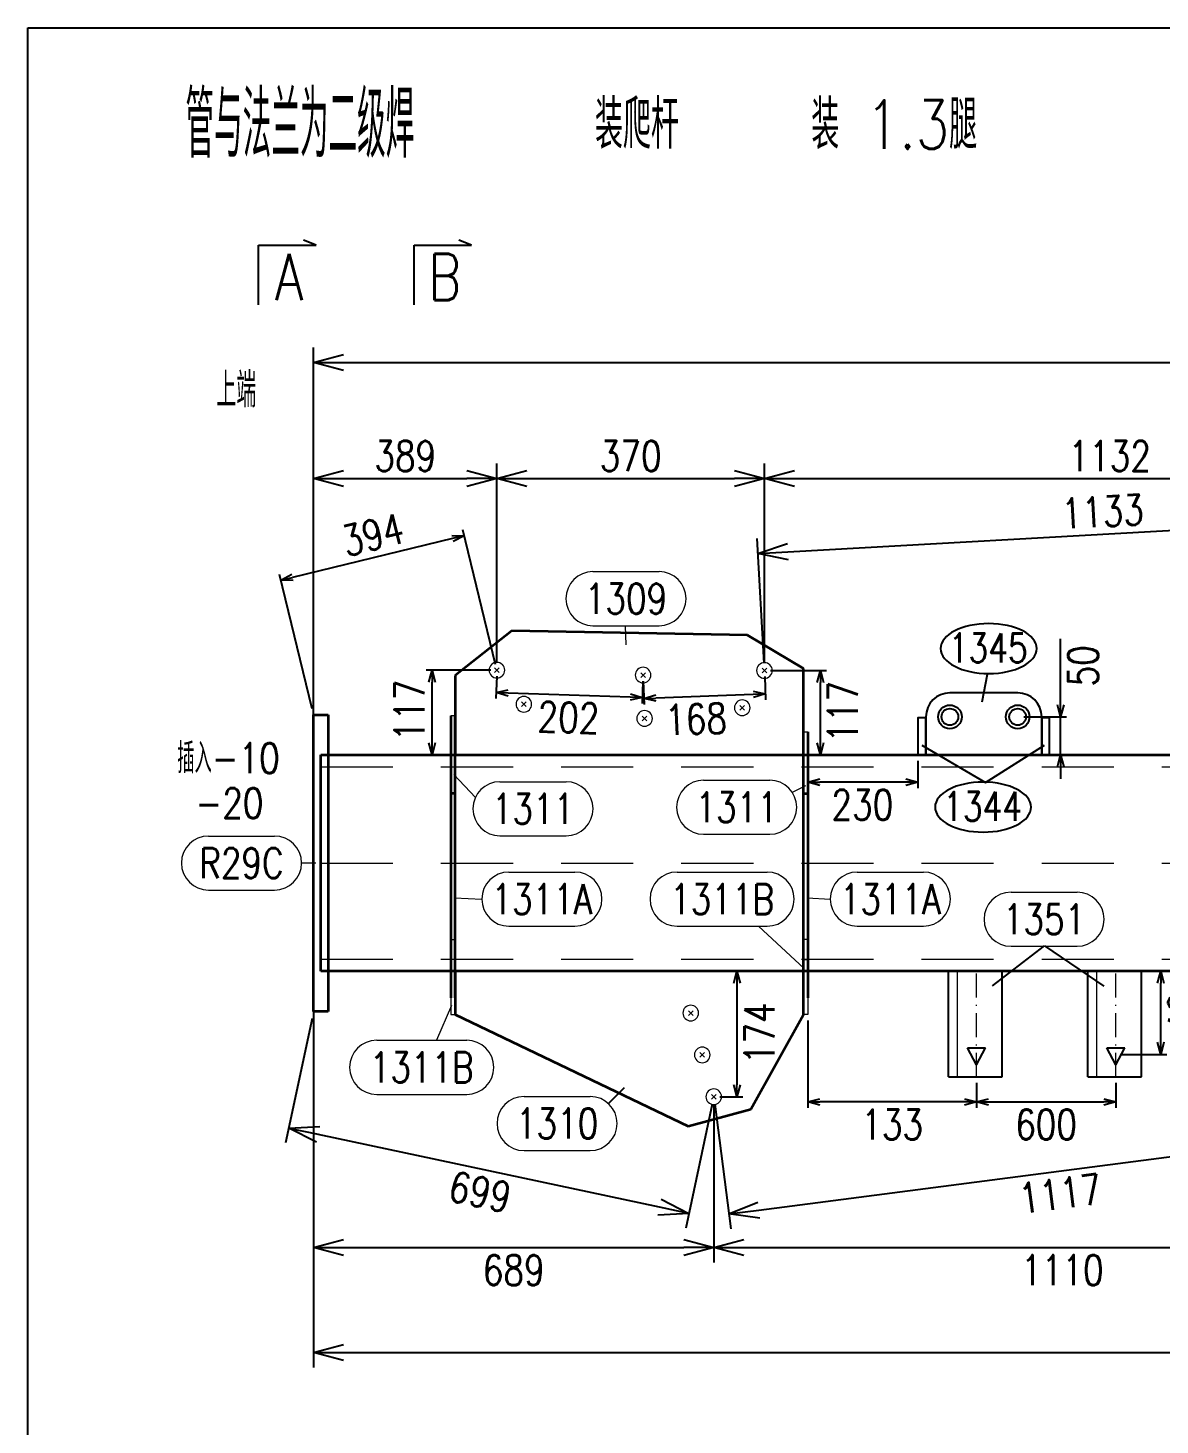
# Model space of a CAD drawing. Extents: x 154981 to 165753, y -86801 to -82885.
# Drawn here: x 157024.1 to 157118.3, y -83442.9 to -83326.7 of the extents above; entities that cross this region are included whole.
import ezdxf
from ezdxf.enums import TextEntityAlignment as Align

# ---------------------------------------------------------------- set-up
doc = ezdxf.new("R2010")
doc.units = 0
doc.header["$MEASUREMENT"] = 0
for name, pattern in [('虚线', [2.75, 2, -0.75]), ('长一点画线', [16.5, 10, -3, 0.5, -3]), ('长虚线', [10, 6, -4])]:
    doc.linetypes.add(name, pattern=pattern)
doc.layers.get('0').update_dxf_attribs({"linetype": 'CONTINUOUS', "lineweight": 25})
doc.layers.get('Defpoints').update_dxf_attribs({"linetype": 'CONTINUOUS'})
doc.layers.add('4', color=7, linetype='CONTINUOUS', lineweight=25)
doc.layers.add('5', color=7, linetype='CONTINUOUS', lineweight=25)
doc.styles.add('DimFont', font='simplex.shx', dxfattribs={"width": 0.8, "bigfont": 'gbhzfs.shx'})
doc.styles.get("Standard").update_dxf_attribs({"font": 'simplex.shx', "width": 0.7, "height": 3, "bigfont": 'gbhzfs.shx'})
doc.dimstyles.new('DHDxfDimStyleOpen30', dxfattribs={"dimtxt": 2.5, "dimasz": 2.5, "dimexe": 1.25, "dimexo": 0.625, "dimtad": 2, "dimtxsty": 'DimFont', "dimblk": 'OPEN30', "dimblk1": 'OPEN30', "dimblk2": 'OPEN30', "dimcen": 2.5, "dimadec": 0, "dimazin": 0, "dimtfac": 1, "dimtmove": 0, "dimatfit": 3, "dimfxl": 0, "dimarcsym": 0})

# ---------------------------------------------------------------- blocks, each defined once
blk = doc.blocks.new('_OPEN30')
at = {"color": 0, "linetype": 'ByBlock', "lineweight": -2}
for p, q in [((-1, 0.268), (0, 0)), ((0, 0), (-1, -0.268)), ((0, 0), (-1, 0))]:
    blk.add_line(p, q, dxfattribs=at)
blk = doc.blocks.new('*D602')
at = {"layer": '5', "color": 3, "linetype": 'Continuous', "lineweight": -2}
for p, q in [((157110.07, -83383), (157110.07, -83377.51)), ((157107, -83384), (157110.57, -83384)), ((157110.07, -83387.16), (157110.07, -83384)), ((157109, -83387.16), (157110.57, -83387.16)), ((157110.07, -83388.16), (157110.07, -83389.16))]:
    blk.add_line(p, q, dxfattribs=at)
at = {"layer": 'Defpoints', "color": 0, "linetype": 'Continuous'}
for p in [(157106.5, -83384), (157108.5, -83387.16), (157110.07, -83387.16)]:
    blk.add_point(p, dxfattribs=at)
at = {"layer": '5', "color": 3, "linetype": 'Continuous', "lineweight": -2}
for p, rotation in [((157110.07, -83384), 270), ((157110.07, -83387.16), 90)]:
    blk.add_blockref('_OPEN30', p, dxfattribs=dict(at, rotation=rotation))
at = {"layer": '5', "color": 6, "linetype": 'Continuous', "lineweight": 18, "insert": (157111.94, -83379.75), "char_height": 2.5, "attachment_point": 5, "rotation": 90, "style": 'DimFont'}
blk.add_mtext('50', dxfattribs=at)
blk = doc.blocks.new('*D601')
at = {"layer": '5', "color": 3, "linetype": 'Continuous', "lineweight": -2}
for p, q in [((157089.03, -83387.66), (157089.03, -83389.93)), ((157098.19, -83387.66), (157098.19, -83389.93)), ((157097.19, -83389.43), (157090.03, -83389.43))]:
    blk.add_line(p, q, dxfattribs=at)
at = {"layer": 'Defpoints', "color": 0, "linetype": 'Continuous'}
for p in [(157089.03, -83387.16), (157098.19, -83387.16), (157089.03, -83389.43)]:
    blk.add_point(p, dxfattribs=at)
at = {"layer": '5', "color": 3, "linetype": 'Continuous', "lineweight": -2, "rotation": 180}
blk.add_blockref('_OPEN30', (157089.03, -83389.43), dxfattribs=at)
at = {"layer": '5', "color": 3, "linetype": 'Continuous', "lineweight": -2}
blk.add_blockref('_OPEN30', (157098.19, -83389.43), dxfattribs=at)
at = {"layer": '5', "color": 6, "linetype": 'Continuous', "lineweight": 18, "insert": (157093.57, -83391.31), "char_height": 2.5, "attachment_point": 5, "style": 'DimFont'}
blk.add_mtext('230', dxfattribs=at)
blk = doc.blocks.new('*D599')
at = {"layer": '5', "color": 3, "linetype": 'Continuous', "lineweight": -2}
for p, q in [((157089.03, -83409.26), (157089.03, -83416.54)), ((157103.06, -83414.45), (157103.06, -83416.54)), ((157102.06, -83416.04), (157090.03, -83416.04))]:
    blk.add_line(p, q, dxfattribs=at)
at = {"layer": 'Defpoints', "color": 0, "linetype": 'Continuous'}
for p in [(157089.03, -83408.76), (157103.06, -83413.95), (157089.03, -83416.04)]:
    blk.add_point(p, dxfattribs=at)
at = {"layer": '5', "color": 3, "linetype": 'Continuous', "lineweight": -2, "rotation": 180}
blk.add_blockref('_OPEN30', (157089.03, -83416.04), dxfattribs=at)
at = {"layer": '5', "color": 3, "linetype": 'Continuous', "lineweight": -2}
blk.add_blockref('_OPEN30', (157103.06, -83416.04), dxfattribs=at)
at = {"layer": '5', "color": 6, "linetype": 'Continuous', "lineweight": 18, "insert": (157096.05, -83417.92), "char_height": 2.5, "attachment_point": 5, "style": 'DimFont'}
blk.add_mtext('133', dxfattribs=at)
blk = doc.blocks.new('*D598')
at = {"layer": '5', "color": 3, "linetype": 'Continuous', "lineweight": -2}
for p, q in [((157103.06, -83414.45), (157103.06, -83416.54)), ((157114.66, -83414.45), (157114.66, -83416.54)), ((157104.06, -83416.04), (157113.66, -83416.04))]:
    blk.add_line(p, q, dxfattribs=at)
at = {"layer": 'Defpoints', "color": 0, "linetype": 'Continuous'}
for p in [(157103.06, -83413.95), (157114.66, -83413.95), (157114.66, -83416.04)]:
    blk.add_point(p, dxfattribs=at)
at = {"layer": '5', "color": 3, "linetype": 'Continuous', "lineweight": -2, "rotation": 180}
blk.add_blockref('_OPEN30', (157103.06, -83416.04), dxfattribs=at)
at = {"layer": '5', "color": 3, "linetype": 'Continuous', "lineweight": -2}
blk.add_blockref('_OPEN30', (157114.66, -83416.04), dxfattribs=at)
at = {"layer": '5', "color": 6, "linetype": 'Continuous', "lineweight": 18, "insert": (157108.86, -83417.92), "char_height": 2.5, "attachment_point": 5, "style": 'DimFont'}
blk.add_mtext('600', dxfattribs=at)
blk = doc.blocks.new('*D597')
at = {"layer": '5', "color": 3, "linetype": 'Continuous', "lineweight": -2}
for p, q in [((157117.3, -83405.16), (157118.9, -83405.16)), ((157118.4, -83411.08), (157118.4, -83406.16)), ((157115.15, -83412.08), (157118.9, -83412.08))]:
    blk.add_line(p, q, dxfattribs=at)
at = {"layer": 'Defpoints', "color": 0, "linetype": 'Continuous'}
for p in [(157116.8, -83405.16), (157118.4, -83405.16), (157114.65, -83412.08)]:
    blk.add_point(p, dxfattribs=at)
at = {"layer": '5', "color": 3, "linetype": 'Continuous', "lineweight": -2}
for p, rotation in [((157118.4, -83405.16), 90), ((157118.4, -83412.08), 270)]:
    blk.add_blockref('_OPEN30', p, dxfattribs=dict(at, rotation=rotation))
at = {"layer": '5', "color": 6, "linetype": 'Continuous', "lineweight": 18, "insert": (157120.28, -83408.62), "char_height": 2.5, "attachment_point": 5, "rotation": 90, "style": 'DimFont'}
blk.add_mtext('40', dxfattribs=at)
blk = doc.blocks.new('*D587')
at = {"layer": '5', "color": 3, "linetype": 'Continuous', "lineweight": -2}
for p, q in [((157047.89, -83383.2), (157047.89, -83353.26)), ((157293.64, -83381.11), (157293.64, -83353.26)), ((157050.39, -83354.51), (157291.14, -83354.51))]:
    blk.add_line(p, q, dxfattribs=at)
at = {"layer": 'Defpoints', "color": 0, "linetype": 'Continuous'}
for p in [(157293.64, -83354.51), (157293.64, -83381.73), (157047.89, -83383.82)]:
    blk.add_point(p, dxfattribs=at)
at = {"layer": '5', "color": 3, "linetype": 'Continuous', "lineweight": -2, "xscale": 2.5, "yscale": 2.5, "zscale": 2.5, "rotation": 180}
blk.add_blockref('_OPEN30', (157047.89, -83354.51), dxfattribs=at)
at = {"layer": '5', "color": 3, "linetype": 'Continuous', "lineweight": -2, "xscale": 2.5, "yscale": 2.5, "zscale": 2.5}
blk.add_blockref('_OPEN30', (157293.64, -83354.51), dxfattribs=at)
at = {"layer": '5', "color": 6, "linetype": 'Continuous', "lineweight": 18, "insert": (157170.36, -83352.21), "char_height": 2.5, "attachment_point": 5, "style": 'DimFont'}
blk.add_mtext('两端法兰最短5895', dxfattribs=at)
blk = doc.blocks.new('*D586')
at = {"layer": '5', "color": 3, "linetype": 'Continuous', "lineweight": -2}
for p, q in [((157047.89, -83409.13), (157047.89, -83438.14)), ((157295.04, -83411.22), (157295.04, -83438.14)), ((157050.39, -83436.89), (157292.54, -83436.89))]:
    blk.add_line(p, q, dxfattribs=at)
at = {"layer": 'Defpoints', "color": 0, "linetype": 'Continuous'}
for p in [(157047.89, -83408.5), (157295.04, -83410.59), (157295.04, -83436.89)]:
    blk.add_point(p, dxfattribs=at)
at = {"layer": '5', "color": 3, "linetype": 'Continuous', "lineweight": -2, "xscale": 2.5, "yscale": 2.5, "zscale": 2.5, "rotation": 180}
blk.add_blockref('_OPEN30', (157047.89, -83436.89), dxfattribs=at)
at = {"layer": '5', "color": 3, "linetype": 'Continuous', "lineweight": -2, "xscale": 2.5, "yscale": 2.5, "zscale": 2.5}
blk.add_blockref('_OPEN30', (157295.04, -83436.89), dxfattribs=at)
at = {"layer": '5', "color": 6, "linetype": 'Continuous', "lineweight": 18, "insert": (157171.47, -83439.19), "char_height": 2.5, "attachment_point": 5, "style": 'DimFont'}
blk.add_mtext('两端法兰最长5918', dxfattribs=at)
blk = doc.blocks.new('板孔21.5')
at = {"layer": '5', "color": 7, "linetype": 'Continuous', "lineweight": 13}
for p, q in [((-0.3, -0.3), (0.3, 0.3)), ((0.3, -0.3), (-0.3, 0.3))]:
    blk.add_line(p, q, dxfattribs=at)
blk.add_circle((0, 0), 1, dxfattribs=at)
blk = doc.blocks.new('*D659')
at = {"layer": '5', "color": 3, "linetype": 'Continuous', "lineweight": -2}
for p, q in [((157047.76, -83409.11), (157045.56, -83419.44)), ((157081.07, -83416.22), (157078.87, -83426.54)), ((157076.68, -83424.8), (157048.27, -83418.74))]:
    blk.add_line(p, q, dxfattribs=at)
at = {"layer": 'Defpoints', "color": 0, "linetype": 'Continuous'}
for p in [(157047.89, -83408.5), (157081.2, -83415.61), (157045.82, -83418.21)]:
    blk.add_point(p, dxfattribs=at)
at = {"layer": '5', "color": 3, "linetype": 'Continuous', "lineweight": -2, "xscale": 2.5, "yscale": 2.5, "zscale": 2.5}
for p, rotation in [((157045.82, -83418.21), 167.9599141677173), ((157079.13, -83425.32), 347.9599141677172)]:
    blk.add_blockref('_OPEN30', p, dxfattribs=dict(at, rotation=rotation))
at = {"layer": '5', "color": 6, "linetype": 'Continuous', "lineweight": 18, "insert": (157061.75, -83423.53), "char_height": 2.5, "attachment_point": 5, "rotation": 347.9599, "line_spacing_factor": 0.6, "style": 'DimFont'}
blk.add_mtext('699', dxfattribs=at)
blk = doc.blocks.new('*D657')
at = {"layer": '5', "color": 3, "linetype": 'Continuous', "lineweight": -2}
for p, q in [((157063.03, -83379.63), (157060.31, -83368.43)), ((157059.46, -83369.16), (157046.14, -83372.39)), ((157047.77, -83383.33), (157045.05, -83372.14))]:
    blk.add_line(p, q, dxfattribs=at)
at = {"layer": 'Defpoints', "color": 0, "linetype": 'Continuous'}
for p in [(157045.17, -83372.63), (157063.15, -83380.11), (157047.89, -83383.82)]:
    blk.add_point(p, dxfattribs=at)
at = {"layer": '5', "color": 3, "linetype": 'Continuous', "lineweight": -2}
for p, rotation in [((157060.43, -83368.92), 13.66270720738822), ((157045.17, -83372.63), 193.6627072073882)]:
    blk.add_blockref('_OPEN30', p, dxfattribs=dict(at, rotation=rotation))
at = {"layer": '5', "color": 6, "linetype": 'Continuous', "lineweight": 18, "insert": (157052.82, -83368.84), "char_height": 2.5, "attachment_point": 5, "rotation": 13.6627, "line_spacing_factor": 0.6, "style": 'DimFont'}
blk.add_mtext('394', dxfattribs=at)
blk = doc.blocks.new('*D655')
at = {"layer": '5', "color": 3, "linetype": 'Continuous', "lineweight": -2}
for p, q in [((157081.7, -83405.16), (157083.63, -83405.16)), ((157083.13, -83406.16), (157083.13, -83414.61)), ((157081.7, -83415.61), (157083.63, -83415.61))]:
    blk.add_line(p, q, dxfattribs=at)
at = {"layer": 'Defpoints', "color": 0, "linetype": 'Continuous'}
for p in [(157081.2, -83405.16), (157081.2, -83415.61), (157083.13, -83415.61)]:
    blk.add_point(p, dxfattribs=at)
at = {"layer": '5', "color": 3, "linetype": 'Continuous', "lineweight": -2}
for p, rotation in [((157083.13, -83405.16), 90), ((157083.13, -83415.61), 270)]:
    blk.add_blockref('_OPEN30', p, dxfattribs=dict(at, rotation=rotation))
at = {"layer": '5', "color": 6, "linetype": 'Continuous', "lineweight": 18, "insert": (157085, -83410.33), "char_height": 2.5, "attachment_point": 5, "rotation": 90, "line_spacing_factor": 0.6, "style": 'DimFont'}
blk.add_mtext('174', dxfattribs=at)
blk = doc.blocks.new('*D652')
at = {"layer": '5', "color": 3, "linetype": 'Continuous', "lineweight": -2}
for p, q in [((157062.65, -83380.11), (157057.25, -83380.11)), ((157057.75, -83386.16), (157057.75, -83381.11)), ((157062.65, -83387.16), (157057.25, -83387.16))]:
    blk.add_line(p, q, dxfattribs=at)
at = {"layer": 'Defpoints', "color": 0, "linetype": 'Continuous'}
for p in [(157057.75, -83380.11), (157063.15, -83380.11), (157063.15, -83387.16)]:
    blk.add_point(p, dxfattribs=at)
at = {"layer": '5', "color": 3, "linetype": 'Continuous', "lineweight": -2}
for p, rotation in [((157057.75, -83380.11), 90), ((157057.75, -83387.16), 270)]:
    blk.add_blockref('_OPEN30', p, dxfattribs=dict(at, rotation=rotation))
at = {"layer": '5', "color": 6, "linetype": 'Continuous', "lineweight": 18, "insert": (157055.87, -83383.47), "char_height": 2.5, "attachment_point": 5, "rotation": 90, "line_spacing_factor": 0.6, "style": 'DimFont'}
blk.add_mtext('117', dxfattribs=at)
blk = doc.blocks.new('*D651')
at = {"layer": '5', "color": 3, "linetype": 'Continuous', "lineweight": -2}
for p, q in [((157085.92, -83380.14), (157090.57, -83380.14)), ((157090.07, -83386.16), (157090.07, -83381.14)), ((157085.92, -83387.16), (157090.57, -83387.16))]:
    blk.add_line(p, q, dxfattribs=at)
at = {"layer": 'Defpoints', "color": 0, "linetype": 'Continuous'}
for p in [(157085.42, -83380.14), (157090.07, -83380.14), (157085.42, -83387.16)]:
    blk.add_point(p, dxfattribs=at)
at = {"layer": '5', "color": 3, "linetype": 'Continuous', "lineweight": -2}
for p, rotation in [((157090.07, -83380.14), 90), ((157090.07, -83387.16), 270)]:
    blk.add_blockref('_OPEN30', p, dxfattribs=dict(at, rotation=rotation))
at = {"layer": '5', "color": 6, "linetype": 'Continuous', "lineweight": 18, "insert": (157091.94, -83383.58), "char_height": 2.5, "attachment_point": 5, "rotation": 90, "line_spacing_factor": 0.6, "style": 'DimFont'}
blk.add_mtext('117', dxfattribs=at)
blk = doc.blocks.new('*D646')
at = {"layer": '5', "color": 3, "linetype": 'Continuous', "lineweight": -2}
for p, q in [((157138.21, -83408.85), (157139.55, -83419.22)), ((157081.28, -83416.23), (157082.62, -83426.6)), ((157084.94, -83425.04), (157136.91, -83418.31))]:
    blk.add_line(p, q, dxfattribs=at)
at = {"layer": 'Defpoints', "color": 0, "linetype": 'Continuous'}
for p in [(157138.13, -83408.23), (157081.2, -83415.61), (157139.39, -83417.98)]:
    blk.add_point(p, dxfattribs=at)
at = {"layer": '5', "color": 3, "linetype": 'Continuous', "lineweight": -2, "xscale": 2.5, "yscale": 2.5, "zscale": 2.5}
for p, rotation in [((157139.39, -83417.98), 7.38575095392795), ((157082.46, -83425.36), 187.3857509539279)]:
    blk.add_blockref('_OPEN30', p, dxfattribs=dict(at, rotation=rotation))
at = {"layer": '5', "color": 6, "linetype": 'Continuous', "lineweight": 18, "insert": (157110.03, -83423.68), "char_height": 2.5, "attachment_point": 5, "rotation": 7.3858, "line_spacing_factor": 0.6, "style": 'DimFont'}
blk.add_mtext('1117', dxfattribs=at)
blk = doc.blocks.new('*D645')
at = {"layer": '5', "color": 3, "linetype": 'Continuous', "lineweight": -2}
for p, q in [((157143.59, -83376.28), (157143.02, -83365.92)), ((157087.37, -83370.26), (157140.59, -83367.3)), ((157085.38, -83379.52), (157084.81, -83369.15))]:
    blk.add_line(p, q, dxfattribs=at)
at = {"layer": 'Defpoints', "color": 0, "linetype": 'Continuous'}
for p in [(157143.08, -83367.16), (157143.63, -83376.91), (157085.42, -83380.14)]:
    blk.add_point(p, dxfattribs=at)
at = {"layer": '5', "color": 3, "linetype": 'Continuous', "lineweight": -2, "xscale": 2.5, "yscale": 2.5, "zscale": 2.5}
for p, rotation in [((157143.08, -83367.16), 3.177230510807971), ((157084.88, -83370.39), 183.1772305108079)]:
    blk.add_blockref('_OPEN30', p, dxfattribs=dict(at, rotation=rotation))
at = {"layer": '5', "color": 6, "linetype": 'Continuous', "lineweight": 18, "insert": (157113.56, -83366.92), "char_height": 2.5, "attachment_point": 5, "rotation": 3.1772, "line_spacing_factor": 0.6, "style": 'DimFont'}
blk.add_mtext('1133', dxfattribs=at)
blk = doc.blocks.new('*D642')
at = {"layer": '5', "color": 3, "linetype": 'Continuous', "lineweight": -2}
for p, q in [((157047.89, -83396.79), (157047.89, -83429.41)), ((157081.2, -83416.23), (157081.2, -83429.41)), ((157050.39, -83428.16), (157078.7, -83428.16))]:
    blk.add_line(p, q, dxfattribs=at)
at = {"layer": 'Defpoints', "color": 0, "linetype": 'Continuous'}
for p in [(157047.89, -83396.16), (157081.2, -83415.61), (157081.2, -83428.16)]:
    blk.add_point(p, dxfattribs=at)
at = {"layer": '5', "color": 3, "linetype": 'Continuous', "lineweight": -2, "xscale": 2.5, "yscale": 2.5, "zscale": 2.5, "rotation": 180}
blk.add_blockref('_OPEN30', (157047.89, -83428.16), dxfattribs=at)
at = {"layer": '5', "color": 3, "linetype": 'Continuous', "lineweight": -2, "xscale": 2.5, "yscale": 2.5, "zscale": 2.5}
blk.add_blockref('_OPEN30', (157081.2, -83428.16), dxfattribs=at)
at = {"layer": '5', "color": 6, "linetype": 'Continuous', "lineweight": 18, "insert": (157064.55, -83430.04), "char_height": 2.5, "attachment_point": 5, "line_spacing_factor": 0.6, "style": 'DimFont'}
blk.add_mtext('689', dxfattribs=at)
blk = doc.blocks.new('*D641')
at = {"layer": '5', "color": 3, "linetype": 'Continuous', "lineweight": -2}
for p, q in [((157138.13, -83408.85), (157138.13, -83429.41)), ((157081.2, -83416.23), (157081.2, -83429.41)), ((157083.7, -83428.16), (157135.63, -83428.16))]:
    blk.add_line(p, q, dxfattribs=at)
at = {"layer": 'Defpoints', "color": 0, "linetype": 'Continuous'}
for p in [(157138.13, -83408.23), (157081.2, -83415.61), (157138.13, -83428.16)]:
    blk.add_point(p, dxfattribs=at)
at = {"layer": '5', "color": 3, "linetype": 'Continuous', "lineweight": -2, "xscale": 2.5, "yscale": 2.5, "zscale": 2.5, "rotation": 180}
blk.add_blockref('_OPEN30', (157081.2, -83428.16), dxfattribs=at)
at = {"layer": '5', "color": 3, "linetype": 'Continuous', "lineweight": -2, "xscale": 2.5, "yscale": 2.5, "zscale": 2.5}
blk.add_blockref('_OPEN30', (157138.13, -83428.16), dxfattribs=at)
at = {"layer": '5', "color": 6, "linetype": 'Continuous', "lineweight": 18, "insert": (157110.21, -83430.04), "char_height": 2.5, "attachment_point": 5, "line_spacing_factor": 0.6, "style": 'DimFont'}
blk.add_mtext('1110', dxfattribs=at)
blk = doc.blocks.new('*D639')
at = {"layer": '5', "color": 3, "linetype": 'Continuous', "lineweight": -2}
for p, q in [((157047.89, -83395.54), (157047.89, -83362.91)), ((157063.15, -83379.49), (157063.15, -83362.91)), ((157050.39, -83364.16), (157060.65, -83364.16))]:
    blk.add_line(p, q, dxfattribs=at)
at = {"layer": 'Defpoints', "color": 0, "linetype": 'Continuous'}
for p in [(157063.15, -83364.16), (157063.15, -83380.11), (157047.89, -83396.16)]:
    blk.add_point(p, dxfattribs=at)
at = {"layer": '5', "color": 3, "linetype": 'Continuous', "lineweight": -2, "xscale": 2.5, "yscale": 2.5, "zscale": 2.5, "rotation": 180}
blk.add_blockref('_OPEN30', (157047.89, -83364.16), dxfattribs=at)
at = {"layer": '5', "color": 3, "linetype": 'Continuous', "lineweight": -2, "xscale": 2.5, "yscale": 2.5, "zscale": 2.5}
blk.add_blockref('_OPEN30', (157063.15, -83364.16), dxfattribs=at)
at = {"layer": '5', "color": 6, "linetype": 'Continuous', "lineweight": 18, "insert": (157055.52, -83362.29), "char_height": 2.5, "attachment_point": 5, "line_spacing_factor": 0.6, "style": 'DimFont'}
blk.add_mtext('389', dxfattribs=at)
blk = doc.blocks.new('*D638')
at = {"layer": '5', "color": 3, "linetype": 'Continuous', "lineweight": -2}
for p, q in [((157063.15, -83379.49), (157063.15, -83362.91)), ((157085.42, -83379.51), (157085.42, -83362.91)), ((157065.65, -83364.16), (157082.92, -83364.16))]:
    blk.add_line(p, q, dxfattribs=at)
at = {"layer": 'Defpoints', "color": 0, "linetype": 'Continuous'}
for p in [(157085.42, -83364.16), (157063.15, -83380.11), (157085.42, -83380.14)]:
    blk.add_point(p, dxfattribs=at)
at = {"layer": '5', "color": 3, "linetype": 'Continuous', "lineweight": -2, "xscale": 2.5, "yscale": 2.5, "zscale": 2.5, "rotation": 180}
blk.add_blockref('_OPEN30', (157063.15, -83364.16), dxfattribs=at)
at = {"layer": '5', "color": 3, "linetype": 'Continuous', "lineweight": -2, "xscale": 2.5, "yscale": 2.5, "zscale": 2.5}
blk.add_blockref('_OPEN30', (157085.42, -83364.16), dxfattribs=at)
at = {"layer": '5', "color": 6, "linetype": 'Continuous', "lineweight": 18, "insert": (157074.28, -83362.29), "char_height": 2.5, "attachment_point": 5, "line_spacing_factor": 0.6, "style": 'DimFont'}
blk.add_mtext('370', dxfattribs=at)
blk = doc.blocks.new('*D637')
at = {"layer": '5', "color": 3, "linetype": 'Continuous', "lineweight": -2}
for p, q in [((157085.42, -83379.51), (157085.42, -83362.91)), ((157143.63, -83376.28), (157143.63, -83362.91)), ((157087.92, -83364.16), (157141.13, -83364.16))]:
    blk.add_line(p, q, dxfattribs=at)
at = {"layer": 'Defpoints', "color": 0, "linetype": 'Continuous'}
for p in [(157143.63, -83364.16), (157143.63, -83376.91), (157085.42, -83380.14)]:
    blk.add_point(p, dxfattribs=at)
at = {"layer": '5', "color": 3, "linetype": 'Continuous', "lineweight": -2, "xscale": 2.5, "yscale": 2.5, "zscale": 2.5, "rotation": 180}
blk.add_blockref('_OPEN30', (157085.42, -83364.16), dxfattribs=at)
at = {"layer": '5', "color": 3, "linetype": 'Continuous', "lineweight": -2, "xscale": 2.5, "yscale": 2.5, "zscale": 2.5}
blk.add_blockref('_OPEN30', (157143.63, -83364.16), dxfattribs=at)
at = {"layer": '5', "color": 6, "linetype": 'Continuous', "lineweight": 18, "insert": (157114.16, -83362.29), "char_height": 2.5, "attachment_point": 5, "line_spacing_factor": 0.6, "style": 'DimFont'}
blk.add_mtext('1132', dxfattribs=at)
blk = doc.blocks.new('*D859')
at = {"layer": '5', "color": 3, "linetype": 'Continuous', "lineweight": -2}
blk.add_arc((157143.98, -83387.16), 5.14, 11.1586, 80.8055, dxfattribs=at)
at = {"layer": 'Defpoints', "color": 0, "linetype": 'Continuous'}
for p in [(157143.63, -83376.91), (157146.45, -83382.65), (157143.87, -83384.13), (157048.49, -83387.16), (157293.42, -83387.16)]:
    blk.add_point(p, dxfattribs=at)
at = {"layer": '5', "color": 3, "linetype": 'Continuous', "lineweight": -2}
for p, rotation in [((157143.8, -83382.02), 176.3848159835233), ((157149.12, -83387.16), 275.5792895346453)]:
    blk.add_blockref('_OPEN30', p, dxfattribs=dict(at, rotation=rotation))
at = {"layer": '5', "color": 6, "linetype": 'Continuous', "lineweight": 18, "insert": (157150.33, -83384.03), "char_height": 2.5, "attachment_point": 5, "rotation": 296.2715, "style": 'DimFont'}
blk.add_mtext('92°', dxfattribs=at)
blk = doc.blocks.new('*D860')
at = {"layer": '5', "color": 3, "linetype": 'Continuous', "lineweight": -2}
for p, q in [((157075.33, -83381.02), (157075.41, -83382.97)), ((157085.44, -83380.64), (157085.51, -83382.59)), ((157084.49, -83382.13), (157076.39, -83382.43))]:
    blk.add_line(p, q, dxfattribs=at)
at = {"layer": 'Defpoints', "color": 0, "linetype": 'Continuous'}
for p in [(157085.42, -83380.14), (157075.32, -83380.52), (157075.39, -83382.47)]:
    blk.add_point(p, dxfattribs=at)
at = {"layer": '5', "color": 3, "linetype": 'Continuous', "lineweight": -2}
for p, rotation in [((157075.39, -83382.47), 182.1476284143351), ((157085.49, -83382.09), 2.147628414335125)]:
    blk.add_blockref('_OPEN30', p, dxfattribs=dict(at, rotation=rotation))
at = {"layer": '5', "color": 6, "linetype": 'Continuous', "lineweight": 18, "insert": (157079.72, -83384.18), "char_height": 2.5, "attachment_point": 5, "rotation": 2.1476, "style": 'DimFont'}
blk.add_mtext('168', dxfattribs=at)
blk = doc.blocks.new('*D861')
at = {"layer": '5', "color": 3, "linetype": 'Continuous', "lineweight": -2}
for p, q in [((157063.13, -83380.61), (157063.07, -83382.47)), ((157075.3, -83381.02), (157075.24, -83382.88)), ((157064.09, -83382), (157074.25, -83382.34))]:
    blk.add_line(p, q, dxfattribs=at)
at = {"layer": 'Defpoints', "color": 0, "linetype": 'Continuous'}
for p in [(157063.15, -83380.11), (157075.32, -83380.52), (157075.25, -83382.38)]:
    blk.add_point(p, dxfattribs=at)
at = {"layer": '5', "color": 3, "linetype": 'Continuous', "lineweight": -2}
for p, rotation in [((157063.09, -83381.97), 178.0823514672937), ((157075.25, -83382.38), 358.0823514672937)]:
    blk.add_blockref('_OPEN30', p, dxfattribs=dict(at, rotation=rotation))
at = {"layer": '5', "color": 6, "linetype": 'Continuous', "lineweight": 18, "insert": (157069.11, -83384.05), "char_height": 2.5, "attachment_point": 5, "rotation": 358.0824, "style": 'DimFont'}
blk.add_mtext('202', dxfattribs=at)
blk = doc.blocks.new('CTDHK')
at = {"color": 0, "linetype": 'Continuous'}
for p, q in [((0, 210), (297, 210)), ((0, 0), (0, 210))]:
    blk.add_line(p, q, dxfattribs=at)

msp = doc.modelspace()

# ---------------------------------------------------------------- linework, layer by layer
at = {"color": 3, "linetype": 'Continuous'}
for p, q in [((157048.09292, -83344.73299), (157047.03839, -83344.31448)), ((157061.03793, -83344.73299), (157059.9834, -83344.31448)), ((157043.31143, -83349.71429), (157043.31371, -83344.73299)), ((157043.31371, -83344.73299), (157048.09292, -83344.73299)), ((157056.25645, -83349.71429), (157056.25873, -83344.73299)), ((157056.25873, -83344.73299), (157061.03793, -83344.73299)), ((157103.54521, -83382.73948), (157103.99128, -83380.44199)), ((157106.49607, -83381.99799), (157100.8524, -83381.99799)), ((157098.8524, -83383.99799), (157098.8524, -83387.16485)), ((157108.49607, -83387.16485), (157108.49607, -83383.99799)), ((157098.50862, -83386.35749), (157103.80361, -83389.45603)), ((157103.80361, -83389.45603), (157108.72903, -83386.35749)), ((157104.39253, -83406.37979), (157108.71213, -83403.05969)), ((157108.71213, -83403.05969), (157113.67364, -83406.40897)), ((157100.74108, -83413.94671), (157100.74108, -83405.16157)), ((157105.21065, -83413.94671), (157105.21065, -83405.16157)), ((157112.33219, -83413.94671), (157112.33219, -83405.16157)), ((157116.80177, -83413.94671), (157116.80177, -83405.16157)), ((157103.06489, -83412.96183), (157102.3101, -83411.5463)), ((157102.3101, -83411.5463), (157103.81968, -83411.5463)), ((157103.06489, -83412.96183), (157103.81968, -83411.5463)), ((157113.90121, -83411.5463), (157115.41079, -83411.5463)), ((157114.656, -83412.96183), (157113.90121, -83411.5463)), ((157114.656, -83412.96183), (157115.41079, -83411.5463)), ((157100.74108, -83413.94671), (157105.21065, -83413.94671)), ((157112.33219, -83413.94671), (157116.80177, -83413.94671)), ((157072.41331, -83416.19596), (157073.76194, -83414.84815))]:
    msp.add_line(p, q, dxfattribs=at)
for points in [[(157098.19413, -83387.16485), (157098.8524, -83387.16485), (157098.8524, -83384.06613), (157098.19413, -83384.06613)], [(157108.49607, -83387.16485), (157109.15435, -83387.16485), (157109.15435, -83384.06613), (157108.49607, -83384.06613)]]:
    msp.add_lwpolyline(points, close=True, dxfattribs=at)
at = {"color": 6, "linetype": 'Continuous'}
for centre, radius in [((157100.8524, -83383.99799), 0.98227), ((157100.8524, -83383.99799), 0.69792), ((157106.49607, -83383.99799), 0.98227), ((157106.49607, -83383.99799), 0.69792)]:
    msp.add_circle(centre, radius, dxfattribs=at)
at = {"color": 3, "linetype": 'Continuous'}
for centre, start, end in [((157100.8524, -83383.99799), 90, 180), ((157106.49607, -83383.99799), 0, 90)]:
    msp.add_arc(centre, 2, start, end, dxfattribs=at)
at = {"color": 3, "linetype": 'Continuous', "extrusion": (0, 0, -1)}
for centre in [(157104.08162, -83378.31481), (157103.61531, -83391.5043)]:
    msp.add_ellipse(centre, major_axis=(-3.99884, 0), ratio=0.521020563, dxfattribs=at)
at = {"layer": '4', "color": 1, "linetype": 'Continuous', "lineweight": 18}
msp.add_lwpolyline([(157024.11666, -83326.66733), (157024.11666, -83536.66733), (157321.11666, -83536.66733), (157321.11666, -83326.66733)], close=True, dxfattribs=at)
at = {"layer": '5', "color": 3, "linetype": 'Continuous', "lineweight": 18}
for p, q in [((157071.14172, -83371.91157), (157076.64172, -83371.91157)), ((157071.14172, -83376.41157), (157076.64172, -83376.41157)), ((157073.91424, -83378.00384), (157073.84894, -83376.41157)), ((157059.55318, -83388.78913), (157061.35704, -83390.71538)), ((157063.40626, -83389.39504), (157068.90626, -83389.39504)), ((157080.35369, -83389.26574), (157085.85369, -83389.26574)), ((157088.84017, -83389.72231), (157087.73352, -83390.30345)), ((157039.14172, -83393.91157), (157044.64172, -83393.91157)), ((157063.40626, -83393.89504), (157068.90626, -83393.89504)), ((157080.35369, -83393.76574), (157085.85369, -83393.76574)), ((157048.09038, -83396.16157), (157046.89172, -83396.16157)), ((157064.14172, -83396.91157), (157069.64172, -83396.91157)), ((157078.14172, -83396.91157), (157085.64172, -83396.91157)), ((157093.14172, -83396.91157), (157098.64172, -83396.91157)), ((157039.14172, -83398.41157), (157044.64172, -83398.41157)), ((157105.94135, -83398.58695), (157111.44135, -83398.58695)), ((157059.60977, -83399.06614), (157061.89172, -83399.16157)), ((157088.97236, -83399.06614), (157090.89172, -83399.16157)), ((157064.14172, -83401.41157), (157069.64172, -83401.41157)), ((157078.14172, -83401.41157), (157085.64172, -83401.41157)), ((157088.73035, -83404.93656), (157084.9307, -83401.41157)), ((157093.14172, -83401.41157), (157098.64172, -83401.41157)), ((157105.94135, -83403.08695), (157111.44135, -83403.08695)), ((157059.36776, -83408.00611), (157058.12753, -83410.91157)), ((157053.14172, -83410.91157), (157060.64172, -83410.91157)), ((157053.14172, -83415.41157), (157060.64172, -83415.41157)), ((157065.41027, -83415.5859), (157070.91027, -83415.5859)), ((157065.41027, -83420.0859), (157070.91027, -83420.0859))]:
    msp.add_line(p, q, dxfattribs=at)
at = {"layer": '5', "color": 7, "linetype": 'Continuous', "lineweight": 35}
for p, q in [((157064.39004, -83376.82716), (157059.66937, -83380.56299)), ((157084.01876, -83377.20034), (157064.39004, -83376.82716)), ((157088.67075, -83379.97776), (157084.01876, -83377.20034)), ((157088.67075, -83387.16157), (157088.67075, -83379.97776)), ((157059.66937, -83380.56299), (157059.66937, -83387.16157)), ((157047.89172, -83408.50271), (157047.89172, -83383.82044)), ((157047.89172, -83383.82044), (157049.09573, -83383.82044)), ((157049.09573, -83383.82044), (157049.09573, -83408.50271)), ((157059.30816, -83383.89996), (157059.30816, -83392.0238)), ((157059.66937, -83392.0238), (157059.66937, -83383.89996)), ((157088.67075, -83392.0238), (157088.67075, -83385.22841)), ((157089.03196, -83385.22841), (157089.03196, -83392.0238)), ((157048.49372, -83405.16157), (157048.49372, -83387.16157)), ((157048.49372, -83387.16157), (157293.4208, -83387.16157)), ((157059.66937, -83387.16157), (157088.67075, -83387.16157)), ((157059.30816, -83390.37633), (157059.30816, -83407.36847)), ((157059.66937, -83390.37633), (157059.30816, -83390.37633)), ((157059.66937, -83407.36847), (157059.66937, -83390.37633)), ((157088.67075, -83407.36847), (157088.67075, -83390.37633)), ((157088.67075, -83390.37633), (157089.03196, -83390.37633)), ((157089.03196, -83390.37633), (157089.03196, -83407.36847)), ((157294.29429, -83405.16157), (157048.49372, -83405.16157)), ((157088.67075, -83405.16157), (157059.66937, -83405.16157)), ((157059.66937, -83405.16157), (157059.66937, -83408.77361)), ((157088.67075, -83408.77361), (157088.67075, -83405.16157)), ((157049.09573, -83408.50271), (157047.89172, -83408.50271)), ((157059.66937, -83408.77361), (157079.06524, -83418.06622)), ((157084.28945, -83416.6299), (157088.67075, -83408.77361)), ((157079.06524, -83418.06622), (157084.28945, -83416.6299))]:
    msp.add_line(p, q, dxfattribs=at)
at = {"layer": '5', "color": 7, "linetype": '虚线', "lineweight": 18}
for p, q in [((157059.66937, -83383.89996), (157059.30816, -83383.89996)), ((157088.67075, -83385.22841), (157089.03196, -83385.22841)), ((157059.30816, -83402.5331), (157059.66937, -83402.5331)), ((157089.03196, -83402.5331), (157088.67075, -83402.5331)), ((157059.30816, -83404.18063), (157059.30816, -83408.76204)), ((157059.66937, -83404.18063), (157059.30816, -83404.18063)), ((157059.66937, -83408.76204), (157059.66937, -83404.18063)), ((157088.67075, -83408.76204), (157088.67075, -83404.18063)), ((157088.67075, -83404.18063), (157089.03196, -83404.18063)), ((157089.03196, -83404.18063), (157089.03196, -83408.76204)), ((157059.30816, -83408.76204), (157059.66937, -83408.76204)), ((157089.03196, -83408.76204), (157088.67075, -83408.76204))]:
    msp.add_line(p, q, dxfattribs=at)
at = {"layer": '5', "color": 7, "linetype": '长虚线', "lineweight": 18}
for p, q in [((157048.49372, -83388.16157), (157293.4208, -83388.16157)), ((157048.49372, -83404.16157), (157294.29429, -83404.16157))]:
    msp.add_line(p, q, dxfattribs=at)
at = {"layer": '5', "color": 56, "linetype": '长虚线', "lineweight": 18}
msp.add_line((157048.49372, -83396.16157), (157294.29429, -83396.16157), dxfattribs=at)
at = {"layer": '5', "color": 2, "linetype": 'Continuous', "lineweight": 18}
for p, q in [((157101.48283, -83413.94671), (157101.48283, -83405.16157)), ((157113.07394, -83413.94671), (157113.07394, -83405.16157))]:
    msp.add_line(p, q, dxfattribs=at)
at = {"layer": '5', "color": 240, "linetype": '长一点画线', "lineweight": 18, "ltscale": 0.2}
for p, q in [((157103.06489, -83413.94671), (157103.06489, -83405.16157)), ((157114.656, -83413.94671), (157114.656, -83405.16157))]:
    msp.add_line(p, q, dxfattribs=at)
at = {"layer": '5', "color": 3, "linetype": 'Continuous', "lineweight": 18}
for centre, start, end in [((157071.14172, -83374.16157), 90, 270), ((157076.64172, -83374.16157), 270, 90), ((157063.40626, -83391.64504), 90, 270), ((157068.90626, -83391.64504), 270, 90), ((157080.35369, -83391.51574), 90, 270), ((157085.85369, -83391.51574), 270, 90), ((157039.14172, -83396.16157), 90, 270), ((157044.64172, -83396.16157), 270, 90), ((157064.14172, -83399.16157), 90, 270), ((157069.64172, -83399.16157), 270, 90), ((157078.14172, -83399.16157), 90, 270), ((157085.64172, -83399.16157), 270, 90), ((157093.14172, -83399.16157), 90, 270), ((157098.64172, -83399.16157), 270, 90), ((157105.94135, -83400.83695), 90, 270), ((157111.44135, -83400.83695), 270, 90), ((157053.14172, -83413.16157), 90, 270), ((157060.64172, -83413.16157), 270, 90), ((157065.41027, -83417.8359), 90, 270), ((157070.91027, -83417.8359), 270, 90)]:
    msp.add_arc(centre, 2.25, start, end, dxfattribs=at)

# ---------------------------------------------------------------- block references
at = {"color": 2, "linetype": 'Continuous'}
msp.add_blockref('CTDHK', (157024.11666, -83536.66733), dxfattribs=at)
at = {"layer": '5', "color": 7, "linetype": 'Continuous', "lineweight": 35, "xscale": -0.6499999999941792, "yscale": 0.6499999999941792, "zscale": 0.65, "rotation": 180}
for p in [(157063.15046, -83380.11128), (157075.31583, -83380.51859), (157085.41895, -83380.13972), (157065.39195, -83382.94368), (157083.56732, -83383.24106), (157075.43962, -83384.12851), (157079.28348, -83408.64105), (157080.24103, -83412.12385), (157081.19858, -83415.60666)]:
    msp.add_blockref('板孔21.5', p, dxfattribs=at)

# ---------------------------------------------------------------- texts
at = {"layer": '4', "color": 1, "linetype": 'Continuous', "lineweight": 25, "width": 0.6}
msp.add_text('管与法兰为二级焊', height=5.5125, dxfattribs=at).set_placement((157046.7505, -83334.70342), align=Align.MIDDLE_CENTER)
at = {"layer": '5', "color": 2, "linetype": 'Continuous', "lineweight": 18, "width": 0.8}
for s, height, p in [('装爬杆', 4.041576, (157074.80663, -83332.66449)), ('A', 3.84912, (157045.85823, -83345.45794)), ('B', 3.84912, (157058.80324, -83345.45794)), ('上端', 2.88684, (157041.458, -83355.34658))]:
    msp.add_text(s, height=height, dxfattribs=at).set_placement(p, align=Align.TOP_CENTER)
for s, height, p in [('装 1.3腿', 4.041576, (157096.21735, -83334.70832)), ('1345', 2.4, (157104.04224, -83378.25879)), ('1344', 2.4, (157103.57593, -83391.44828)), ('1351', 2.5, (157108.69135, -83400.83695))]:
    msp.add_text(s, height=height, dxfattribs=at).set_placement(p, align=Align.MIDDLE_CENTER)
at = {"layer": '5', "color": 6, "linetype": 'Continuous', "lineweight": 18, "width": 0.8}
for s, p in [('1309', (157073.89172, -83374.16157)), ('1311', (157066.15626, -83391.64504)), ('1311', (157083.10369, -83391.51574)), ('R29C', (157041.89172, -83396.16157)), ('1311A', (157066.89172, -83399.16157)), ('1311B', (157081.89172, -83399.16157)), ('1311A', (157095.89172, -83399.16157)), ('1311B', (157056.89172, -83413.16157)), ('1310', (157068.16027, -83417.8359))]:
    msp.add_text(s, height=2.5, dxfattribs=at).set_placement(p, align=Align.MIDDLE_CENTER)
at = {"layer": '5', "color": 7, "linetype": 'Continuous', "lineweight": 18, "width": 0.8}
for s, p in [('插入-10', (157040.80792, -83387.42942)), ('-20', (157040.88838, -83391.17343))]:
    msp.add_text(s, height=2.5, dxfattribs=at).set_placement(p, align=Align.MIDDLE_CENTER)

# ---------------------------------------------------------------- dimensions: what is measured, and where the dimension line sits
at = {"layer": '5', "color": 3, "linetype": 'Continuous', "lineweight": 18}
for base, p1, p2, text, override, picture, middle in [((157293.63942, -83354.50677), (157047.89172, -83383.82044), (157293.63942, -83381.73039), '两端法兰最短5895', {"dimclrd": 3, "dimclre": 3, "dimclrt": 6}, '*D587', (157170.36035, -83354.50677)), ((157063.15046, -83364.16157), (157047.89172, -83396.16157), (157063.15046, -83380.11128), '389', {"dimtxt": 2.5, "dimclrd": 3, "dimclre": 3, "dimclrt": 6}, '*D639', (157055.52109, -83364.16157)), ((157085.41895, -83364.16157), (157063.15046, -83380.11128), (157085.41895, -83380.13972), '370', {"dimtxt": 2.5, "dimclrd": 3, "dimclre": 3, "dimclrt": 6}, '*D638', (157074.2847, -83364.16157)), ((157143.62541, -83364.16157), (157085.41895, -83380.13972), (157143.62541, -83376.90868), '1132', {"dimtxt": 2.5, "dimclrd": 3, "dimclre": 3, "dimclrt": 6}, '*D637', (157114.15689, -83364.16157)), ((157089.03196, -83389.43371), (157098.19413, -83387.16485), (157089.03196, -83387.16157), '230', {"dimasz": 1, "dimexe": 0.5, "dimexo": 0.5, "dimclrd": 3, "dimclre": 3, "dimclrt": 6}, '*D601', (157093.57366, -83389.43371)), ((157081.19858, -83428.16157), (157047.89172, -83396.16157), (157081.19858, -83415.60666), '689', {"dimtxt": 2.5, "dimclrd": 3, "dimclre": 3, "dimclrt": 6}, '*D642', (157064.54515, -83428.16157)), ((157138.12876, -83428.16157), (157081.19858, -83415.60666), (157138.12876, -83408.22712), '1110', {"dimtxt": 2.5, "dimclrd": 3, "dimclre": 3, "dimclrt": 6}, '*D641', (157110.21109, -83428.16157))]:
    dim = msp.add_linear_dim(base=base, p1=p1, p2=p2, text=text, dimstyle='DHDxfDimStyleOpen30', override=override, dxfattribs=at)
    dim.commit()
    dim.dimension.update_dxf_attribs({"geometry": picture, "text_midpoint": middle, "dimtype": 160})
for base, p1, p2, angle, text, override, picture, middle, dimtype in [((157143.08444, -83367.16317), (157085.41895, -83380.13972), (157143.62541, -83376.90868), 3.1772305, '1133', {"dimtxt": 2.5, "dimclrd": 3, "dimclre": 3, "dimclrt": 6}, '*D645', (157113.65909, -83368.79658), 161), ((157045.17109, -83372.62832), (157063.15046, -83380.11128), (157047.89172, -83383.82044), 193.6627072, '394', {"dimasz": 1, "dimexe": 0.5, "dimexo": 0.5, "dimclrd": 3, "dimclre": 3, "dimclrt": 6}, '*D657', (157053.26344, -83370.66119), 161), ((157110.06543, -83387.16485), (157106.49607, -83383.99799), (157108.49607, -83387.16485), 270, '50', {"dimasz": 1, "dimexe": 0.5, "dimexo": 0.5, "dimclrd": 3, "dimclre": 3, "dimclrt": 6}, '*D602', (157110.06543, -83379.75395), 160), ((157057.7466, -83380.11128), (157063.15046, -83387.16157), (157063.15046, -83380.11128), 90, '117', {"dimasz": 1, "dimexe": 0.5, "dimexo": 0.5, "dimclrd": 3, "dimclre": 3, "dimclrt": 6}, '*D652', (157057.7466, -83383.47251), 161), ((157075.38902, -83382.4703), (157085.41895, -83380.13972), (157075.31583, -83380.51859), 182.1476284, '168', {"dimasz": 1, "dimexe": 0.5, "dimexo": 0.5, "dimclrd": 3, "dimclre": 3, "dimclrt": 6}, '*D860', (157079.65423, -83382.31035), 161), ((157090.06978, -83380.13972), (157085.41895, -83387.16157), (157085.41895, -83380.13972), 90, '117', {"dimasz": 1, "dimexe": 0.5, "dimexo": 0.5, "dimclrd": 3, "dimclre": 3, "dimclrt": 6}, '*D651', (157090.06978, -83383.58107), 161), ((157083.12778, -83415.60666), (157081.19858, -83405.16157), (157081.19858, -83415.60666), 270, '174', {"dimasz": 1, "dimexe": 0.5, "dimexo": 0.5, "dimclrd": 3, "dimclre": 3, "dimclrt": 6}, '*D655', (157083.12778, -83410.32664), 161), ((157139.39358, -83417.98474), (157081.19858, -83415.60666), (157138.12876, -83408.22712), 7.385751, '1117', {"dimtxt": 2.5, "dimclrd": 3, "dimclre": 3, "dimclrt": 6}, '*D646', (157109.79279, -83421.82173), 161), ((157045.82046, -83418.21377), (157081.19858, -83415.60666), (157047.89172, -83408.50271), 167.9599142, '699', {"dimtxt": 2.5, "dimclrd": 3, "dimclre": 3, "dimclrt": 6}, '*D659', (157062.14542, -83421.69569), 161)]:
    dim = msp.add_linear_dim(base=base, p1=p1, p2=p2, angle=angle, text=text, dimstyle='DHDxfDimStyleOpen30', override=override, dxfattribs=at)
    dim.commit()
    dim.dimension.update_dxf_attribs({"geometry": picture, "text_midpoint": middle, "dimtype": dimtype})
dim = msp.add_angular_dim_2l(base=(157146.44598, -83382.65017), line1=((157048.49372, -83387.16157), (157293.4208, -83387.16157)), line2=((157143.62541, -83376.90868), (157143.87301, -83384.12851)), dimstyle='DHDxfDimStyleOpen30', override={"dimasz": 1, "dimexe": 0.5, "dimexo": 0.5, "dimclrd": 3, "dimclre": 3, "dimclrt": 6}, dxfattribs=at)
dim.commit()
dim.dimension.update_dxf_attribs({"geometry": '*D859', "text_midpoint": (157148.58861, -83384.88524), "dimtype": 162})
dim = msp.add_aligned_dim(p1=(157063.15046, -83380.11128), p2=(157075.31583, -83380.51859), distance=-1.86025, text='202', dimstyle='DHDxfDimStyleOpen30', override={"dimasz": 1, "dimexe": 0.5, "dimexo": 0.5, "dimclrd": 3, "dimclre": 3, "dimclrt": 6}, dxfattribs=at)
dim.commit()
dim.dimension.update_dxf_attribs({"geometry": '*D861', "text_midpoint": (157069.10815, -83384.04809)})
dim = msp.add_linear_dim(base=(157118.4004, -83405.16157), p1=(157114.65392, -83412.08216), p2=(157116.80177, -83405.16157), angle=270, text='40', dimstyle='DHDxfDimStyleOpen30', override={"dimasz": 1, "dimexe": 0.5, "dimexo": 0.5, "dimclrd": 3, "dimclre": 3, "dimclrt": 6}, dxfattribs=at)
dim.commit()
dim.dimension.update_dxf_attribs({"geometry": '*D597', "text_midpoint": (157120.2754, -83408.62187)})
for base, p1, p2, text, override, picture, middle in [((157295.04002, -83436.89225), (157047.89172, -83408.50271), (157295.04002, -83410.59275), '两端法兰最长5918', {"dimclrd": 3, "dimclre": 3, "dimclrt": 6}, '*D586', (157171.46587, -83439.1883)), ((157089.03196, -83416.04388), (157103.06489, -83413.94671), (157089.03196, -83408.76204), '133', {"dimasz": 1, "dimexe": 0.5, "dimexo": 0.5, "dimclrd": 3, "dimclre": 3, "dimclrt": 6}, '*D599', (157096.04842, -83417.91888)), ((157114.656, -83416.04388), (157103.06489, -83413.94671), (157114.656, -83413.94671), '600', {"dimasz": 1, "dimexe": 0.5, "dimexo": 0.5, "dimclrd": 3, "dimclre": 3, "dimclrt": 6}, '*D598', (157108.86044, -83417.91888))]:
    dim = msp.add_linear_dim(base=base, p1=p1, p2=p2, text=text, dimstyle='DHDxfDimStyleOpen30', override=override, dxfattribs=at)
    dim.commit()
    dim.dimension.update_dxf_attribs({"geometry": picture, "text_midpoint": middle})

doc.saveas('drawing.dxf')
